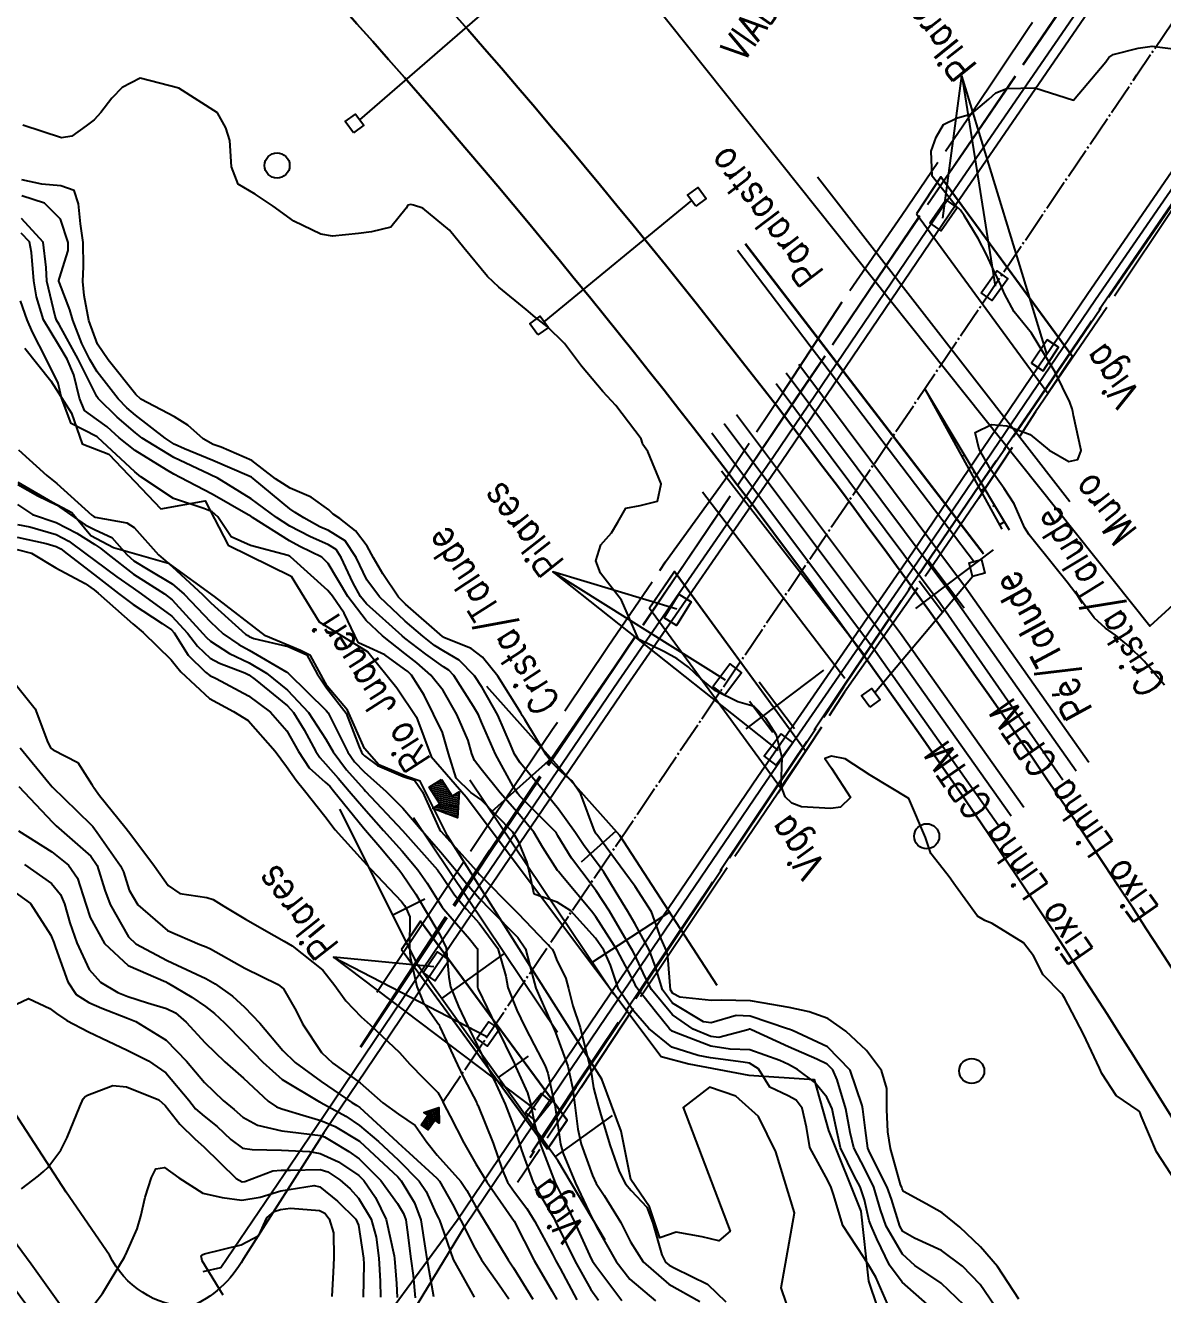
# Model space of a CAD drawing. Header units: metres. Extents: x 318500 to 325275, y 7408834 to 7428799.
# Drawn here: x 323773.1 to 323831.6, y 7420532.5 to 7420597.8 of the extents above; entities that cross this region are included whole.
import ezdxf

# ---------------------------------------------------------------- set-up
doc = ezdxf.new("R2010")
doc.units = ezdxf.units.M
doc.header["$MEASUREMENT"] = 0
for name, pattern in [('CONTINUO', [0]), ('TRACEJADO', [8.7, 8, -0.7]), ('TRACO-PONTO', [1.88, 1.6, -0.14, 0, -0.14])]:
    doc.linetypes.add(name, pattern=pattern)
doc.layers.get('0').update_dxf_attribs({"color": 45})
for name, color, linetype in [('_POSTE', 45, 'Continuous'), ('Curvas de Nivel 1m', 11, 'Continuous'), ('Curvas de Nivel 5m', 15, 'Continuous'), ('Divisas', 45, 'Continuous'), ('EIXO', 45, 'Continuous'), ('H_TALUDE', 45, 'Continuous'), ('Hidrografia', 140, 'Continuous'), ('LASTRO', 45, 'Continuous'), ('Linha Férrea', 20, 'Continuous'), ('MURO', 30, 'Continuous'), ('PARALASTRO', 45, 'Continuous'), ('PILAR', 45, 'Continuous'), ('Pontes_Viadutos_Tubos', 190, 'Continuous'), ('Postes', 20, 'Continuous'), ('Pórticos', 45, 'Continuous'), ('TALUDE', 45, 'Continuous'), ('TEXTO', 45, 'Continuous'), ('TRILHO', 45, 'Continuous'), ('VIADUTO', 190, 'Continuous'), ('Vias Primárias', 230, 'Continuous'), ('VIGA', 190, 'Continuous')]:
    doc.layers.add(name, color=color, linetype=linetype)
doc.styles.add('ROMANS', font='romans', dxfattribs={"height": 0.2})
doc.styles.get("Standard").update_dxf_attribs({"font": 'txt.shx'})

# ---------------------------------------------------------------- blocks, each defined once
blk = doc.blocks.new('SIMB_POSTE')
at = {"color": 0, "linetype": 'Continuous', "flags": 128}
for points in [[(0, 0), (0, 5)], [(-1, 4), (1, 4)], [(-1.5, 3), (1.5, 3)]]:
    blk.add_lwpolyline(points, dxfattribs=at)
for tag in ['desc:', 'cota:', 'pto:']:
    blk.add_attdef(tag, (0, 0), '', height=1)
blk = doc.blocks.new('5F1768873F274EC112D0B4')
at = {"layer": 'H_TALUDE', "color": 32, "linetype": 'CONTINUO', "flags": 128}
for points in [[(0, 0), (0, 0)], [(0.513, -0.858), (0.497, -0.868)], [(1.026, -1.717), (0.963, -1.754)], [(1.54, -2.575), (1.492, -2.603)], [(2.053, -3.433), (1.926, -3.509)], [(2.566, -4.291), (2.487, -4.339)], [(3.079, -5.15), (2.89, -5.263)], [(3.592, -6.008), (3.482, -6.074)], [(4.106, -6.866), (3.853, -7.017)]]:
    blk.add_lwpolyline(points, dxfattribs=at)
blk = doc.blocks.new('2C79A9374E4848A112D0B4')
at = {"layer": 'H_TALUDE', "color": 32, "linetype": 'CONTINUO', "flags": 128}
for points in [[(0, 0), (-3.069, -2.742)], [(3.331, -3.729), (1.537, -5.331)], [(6.086, -7.898), (2.118, -10.473)]]:
    blk.add_lwpolyline(points, dxfattribs=at)
blk = doc.blocks.new('B2ECCC5C114747CC12D0B4')
at = {"layer": 'H_TALUDE', "color": 32, "linetype": 'CONTINUO', "flags": 128}
for points in [[(-8.35, 12.426), (-6.7, 13.255)], [(-5.83, 8.125), (-2.604, 10.44)], [(-2.915, 4.062), (-1.366, 5.174)], [(0, 0), (2.941, 2.11)]]:
    blk.add_lwpolyline(points, dxfattribs=at)
blk = doc.blocks.new('2ADA5A4E1506433712CE18')
at = {"color": 1, "linetype": 'CONTINUO', "flags": 128}
for points in [[(-0.725, 1.387), (0.144, 1.197)], [(0.068, 1.316), (-0.606, 1.464)], [(-0.008, 1.435), (-0.487, 1.54)], [(-0.085, 1.554), (-0.368, 1.616)], [(-0.161, 1.673), (-0.249, 1.692)], [(-0.8, 1.301), (0.221, 1.078)], [(-0.724, 1.182), (0.297, 0.959)], [(-0.648, 1.063), (0.692, 0.77)], [(-0.572, 0.944), (0.685, 0.669)], [(-0.495, 0.825), (0.679, 0.568)], [(-0.419, 0.706), (0.672, 0.467)], [(0.699, 0.871), (0.439, 0.928)], [(0.705, 0.972), (0.558, 1.004)], [(0.712, 1.073), (0.677, 1.08)], [(-0.626, 0.239), (0.639, -0.038)], [(-0.514, 0.317), (0.645, 0.063)], [(-0.395, 0.394), (0.652, 0.164)], [(-0.343, 0.587), (0.665, 0.366)], [(-0.276, 0.47), (0.659, 0.265)], [(0, 0), (0.632, -0.138)]]:
    blk.add_lwpolyline(points, dxfattribs=at)
blk = doc.blocks.new('98002855421C43FD12D094')
at = {"layer": 'TEXTO'}
blk.add_hatch(color=1, dxfattribs=at).paths.add_polyline_path([(0.622, 0.399), (1.17, -0.456), (1.532, -0.224), (1.443, -1.567), (0.186, -1.086), (0.547, -0.854), (0, 0)])
at = {"layer": 'TEXTO', "color": 2, "linetype": 'CONTINUO'}
blk.add_polyline3d([(0.622, 0.399, 0), (1.17, -0.456, 0), (1.532, -0.224, 0), (1.443, -1.567, 0), (0.186, -1.086, 0), (0.547, -0.854, 0), (0, 0, 0)], close=True, dxfattribs=at)
blk = doc.blocks.new('CFEAF6C85F324EF312CE18')
at = {"color": 1, "linetype": 'CONTINUO', "flags": 128}
for points in [[(-0.72, 0.051), (-0.634, -0.435)], [(-0.688, 0.444), (-0.668, 0.332)], [(-0.53, -0.45), (-0.639, 0.167)], [(-0.449, -0.334), (-0.592, 0.476)], [(-0.368, -0.219), (-0.496, 0.508)], [(-0.287, -0.103), (-0.4, 0.541)], [(-0.204, 0.007), (-0.304, 0.573)], [(-0.089, -0.074), (-0.208, 0.605)], [(0, 0), (-0.113, 0.637)], [(-0.882, -0.18), (-0.866, -0.273)], [(-0.801, -0.064), (-0.75, -0.354)]]:
    blk.add_lwpolyline(points, dxfattribs=at)
blk = doc.blocks.new('3ED2BCF5C8D0489B12D094')
at = {"layer": 'TEXTO'}
blk.add_hatch(color=1, dxfattribs=at).paths.add_polyline_path([(-0.363, 0.254), (-0.014, 0.753), (-0.226, 0.901), (0.54, 1.159), (0.56, 0.351), (0.349, 0.499), (0, 0)])
at = {"layer": 'TEXTO', "color": 2, "linetype": 'CONTINUO'}
blk.add_polyline3d([(-0.363, 0.254, 0), (-0.014, 0.753, 0), (-0.226, 0.901, 0), (0.54, 1.159, 0), (0.56, 0.351, 0), (0.349, 0.499, 0), (0, 0, 0)], close=True, dxfattribs=at)

msp = doc.modelspace()

# ---------------------------------------------------------------- linework, layer by layer
at = {"layer": 'Curvas de Nivel 1m', "flags": 128}
for points, elevation in [([(323831.646, 7420563.869), (323830.598, 7420565.094), (323829.791, 7420565.892), (323829.138, 7420566.425), (323828.619, 7420566.785), (323828.037, 7420567.331), (323827.595, 7420567.926), (323826.648, 7420569.154), (323826.009, 7420569.947), (323824.684, 7420571.592), (323824.46, 7420571.963), (323823.919, 7420573.189), (323823.409, 7420573.98), (323822.724, 7420574.938), (323822.118, 7420575.999), (323821.908, 7420576.847), (323822.759, 7420577.264), (323823.539, 7420577.198), (323824.752, 7420576.747), (323825.724, 7420575.95), (323826.731, 7420575.363), (323827.198, 7420575.469), (323827.37, 7420575.931), (323826.971, 7420577.733), (323826.931, 7420577.938), (323826.91, 7420578.076), (323826.775, 7420578.42), (323826.032, 7420579.948), (323824.82, 7420581.96), (323823.923, 7420583.06), (323823.43, 7420583.981), (323823.246, 7420584.384), (323822.858, 7420585.213), (323822.506, 7420585.995), (323822.063, 7420586.822), (323821.358, 7420588.013), (323821.163, 7420588.277), (323820.905, 7420588.515), (323819.709, 7420590.032), (323819.656, 7420591.316), (323819.907, 7420592.03), (323820.294, 7420592.693), (323820.965, 7420593.013), (323821.735, 7420593.242), (323822.621, 7420593.995), (323822.983, 7420594.308), (323823.537, 7420594.533), (323824.986, 7420594.573), (323826.98, 7420593.94), (323828.64, 7420595.915), (323828.79, 7420596.126), (323829.006, 7420596.287), (323830.293, 7420596.608), (323831.013, 7420596.715), (323832.349, 7420596.534)], 733), ([(323832.237, 7420538.342), (323831.231, 7420539.865), (323830.45, 7420541.716), (323830.397, 7420541.878), (323830.36, 7420541.949), (323830.291, 7420542.001), (323829.166, 7420542.765), (323828.427, 7420543.908), (323828.314, 7420544.17), (323827.48, 7420545.919), (323826.513, 7420547.784), (323826.427, 7420547.929), (323826.371, 7420547.995), (323825.416, 7420548.98), (323824.916, 7420549.952), (323824.4, 7420550.611), (323822.794, 7420551.604), (323822.417, 7420551.77), (323822.031, 7420551.994), (323820.901, 7420553.548), (323820.58, 7420554.009), (323820.452, 7420554.167), (323819.644, 7420555.204), (323819.359, 7420556.027), (323818.5, 7420558.04), (323816.517, 7420559.235), (323815.229, 7420560.083), (323814.531, 7420560.216), (323814.195, 7420560.095), (323814.523, 7420559.595), (323815.509, 7420558.08), (323814.989, 7420557.589), (323814.491, 7420557.519), (323812.988, 7420557.617), (323812.495, 7420557.801), (323812.142, 7420558.125), (323811.948, 7420558.689), (323811.995, 7420560.128), (323811.708, 7420561.299), (323811.152, 7420562.141), (323810.559, 7420562.761), (323809.714, 7420563.008), (323808.571, 7420563.565), (323807.816, 7420564.181), (323807.185, 7420564.79), (323806.59, 7420565.22), (323805.953, 7420565.569), (323804.6, 7420566.23), (323803.739, 7420568.239), (323802.651, 7420569.619), (323802.421, 7420570.254), (323802.668, 7420571.07), (323803.219, 7420571.7), (323803.551, 7420572.241), (323803.964, 7420572.964), (323804.693, 7420573.108), (323805.584, 7420573.329), (323805.768, 7420574.214), (323805.087, 7420575.873), (323804.838, 7420576.229), (323804.812, 7420576.3), (323804.743, 7420576.531), (323803.438, 7420578.243), (323802.771, 7420578.956), (323801.679, 7420580.267), (323800.807, 7420581.423), (323799.905, 7420582.294), (323799.301, 7420582.779), (323798.829, 7420583.177), (323797.431, 7420584.324), (323796.848, 7420584.864), (323795.634, 7420586.349), (323794.884, 7420587.262), (323793.525, 7420588.381), (323793.047, 7420588.533), (323792.902, 7420588.574), (323792.756, 7420588.537), (323792.661, 7420588.392), (323791.872, 7420587.413), (323790.881, 7420587.172), (323790.215, 7420587.085), (323788.878, 7420586.942), (323788.274, 7420587.054), (323786.889, 7420587.717), (323785.82, 7420588.481), (323784.906, 7420589.103), (323784.033, 7420589.625), (323783.683, 7420590.509), (323783.591, 7420591.86), (323783.387, 7420592.513), (323782.961, 7420593.278), (323780.98, 7420594.55), (323778.985, 7420595.071), (323778.063, 7420594.584), (323777.526, 7420594.038), (323776.961, 7420593.309), (323776.63, 7420592.93), (323776.204, 7420592.611), (323775.478, 7420592.086), (323774.941, 7420592.006), (323772.95, 7420592.65)], 732), ([(323824.155, 7420532.295), (323823.058, 7420533.977), (323822.195, 7420534.995), (323821.135, 7420536.001), (323820.217, 7420536.731), (323819.396, 7420537.197), (323818.228, 7420537.841), (323818.165, 7420537.976), (323818.139, 7420538.041), (323818.075, 7420538.2), (323817.565, 7420540.05), (323817.425, 7420540.9), (323817.382, 7420542.054), (323817.368, 7420543.121), (323817.102, 7420544.058), (323816.325, 7420545.078), (323815.274, 7420546.081), (323814.349, 7420546.723), (323813.383, 7420547.076), (323812.358, 7420547.291), (323810.962, 7420547.54), (323810.362, 7420547.627), (323808.852, 7420547.676), (323808.362, 7420547.653), (323806.741, 7420547.818), (323806.367, 7420548.008), (323806.254, 7420548.202), (323806.121, 7420549.938), (323806.05, 7420550.205), (323805.779, 7420550.829), (323805.273, 7420552.217), (323804.439, 7420553.506), (323803.906, 7420554.235), (323802.469, 7420556.181), (323802.439, 7420556.22), (323802.419, 7420556.251), (323802.341, 7420556.383), (323801.645, 7420558.263), (323801.187, 7420558.95), (323800.512, 7420559.526), (323800.139, 7420559.909), (323799.86, 7420560.29), (323798.759, 7420562.095), (323798.633, 7420562.309), (323798.552, 7420562.449), (323797.373, 7420564.322), (323796.59, 7420565.308), (323796.01, 7420565.755), (323794.6, 7420566.317), (323794.573, 7420566.333), (323794.536, 7420566.361), (323792.625, 7420568.029), (323792.273, 7420568.394), (323791.464, 7420569.585), (323790.991, 7420570.407), (323790.666, 7420571.014), (323790.057, 7420571.802), (323789.245, 7420572.432), (323788.903, 7420572.657), (323788.687, 7420572.877), (323787.773, 7420573.531), (323786.703, 7420573.992), (323785.949, 7420574.478), (323784.724, 7420575.42), (323783.155, 7420576.093), (323782.736, 7420576.242), (323782.231, 7420576.528), (323781.443, 7420577.235), (323780.751, 7420577.653), (323779.028, 7420578.567), (323778.764, 7420578.806), (323777.336, 7420580.592), (323776.802, 7420581.395), (323776.35, 7420582.607), (323776.11, 7420583.889), (323776.039, 7420584.612), (323776.08, 7420585.383), (323776.062, 7420586.612), (323775.916, 7420587.583), (323775.819, 7420588.616), (323775.588, 7420589.301), (323774.909, 7420589.526), (323773.925, 7420589.625), (323772.912, 7420589.84)], 731), ([(323821.355, 7420531.998), (323820.167, 7420533.127), (323818.809, 7420534.031), (323818.189, 7420534.619), (323817.34, 7420536.053), (323817.052, 7420536.891), (323816.7, 7420538.063), (323816.244, 7420539.003), (323815.68, 7420540.076), (323815.487, 7420540.863), (323815.271, 7420542.08), (323814.816, 7420543.573), (323814.597, 7420544.087), (323814.314, 7420544.374), (323813.775, 7420544.641), (323812.327, 7420545.271), (323810.414, 7420546.149), (323810.34, 7420546.176), (323810.313, 7420546.177), (323810.231, 7420546.151), (323808.746, 7420545.754), (323808.334, 7420545.796), (323807.422, 7420546.184), (323806.351, 7420546.912), (323805.271, 7420548.216), (323804.972, 7420548.817), (323804.388, 7420550.067), (323804.294, 7420550.231), (323804.147, 7420550.479), (323803.114, 7420552.243), (323802.436, 7420553.286), (323801.69, 7420554.261), (323801.163, 7420554.976), (323800.468, 7420556.126), (323800.413, 7420556.225), (323800.369, 7420556.282), (323798.498, 7420558.181), (323798.388, 7420558.311), (323798.158, 7420558.659), (323797.249, 7420560.323), (323796.544, 7420561.953), (323796.377, 7420562.333), (323796.122, 7420562.771), (323795.114, 7420564.352), (323794.854, 7420564.627), (323794.585, 7420564.812), (323793.668, 7420565.451), (323792.599, 7420566.28), (323792.463, 7420566.391), (323790.625, 7420568.044), (323790.321, 7420568.415), (323789.928, 7420569.134), (323789.325, 7420570.43), (323789.06, 7420570.83), (323788.666, 7420571.085), (323787.719, 7420571.503), (323786.676, 7420572.031), (323785.997, 7420572.477), (323784.694, 7420573.444), (323782.946, 7420574.516), (323782.712, 7420574.63), (323782.532, 7420574.703), (323780.725, 7420575.566), (323779.088, 7420576.567), (323778.743, 7420576.832), (323777.81, 7420577.644), (323776.835, 7420578.599), (323776.762, 7420578.709), (323775.796, 7420580.615), (323774.817, 7420582.399), (323774.694, 7420582.631), (323774.623, 7420582.831), (323774.186, 7420584.637), (323774.149, 7420585.339), (323774, 7420586.639), (323772.888, 7420587.86)], 729), ([(323819.473, 7420532.02), (323818.167, 7420533.172), (323817.504, 7420534.05), (323816.865, 7420535.395), (323816.562, 7420536.065), (323816.475, 7420536.328), (323816.223, 7420537.399), (323816.008, 7420538.072), (323815.714, 7420538.599), (323814.993, 7420540.083), (323814.625, 7420541.746), (323814.56, 7420542.087), (323814.296, 7420542.68), (323813.65, 7420543.446), (323812.78, 7420544.113), (323812.314, 7420544.367), (323811.868, 7420544.576), (323810.325, 7420545.117), (323809.328, 7420545.157), (323808.327, 7420545.298), (323806.548, 7420545.985), (323806.338, 7420546.084), (323806.199, 7420546.202), (323805.486, 7420547.08), (323804.568, 7420548.227), (323804.493, 7420548.35), (323804.374, 7420548.625), (323803.51, 7420550.239), (323802.416, 7420551.954), (323802.191, 7420552.253), (323800.7, 7420554.023), (323800.487, 7420554.279), (323800.471, 7420554.301), (323800.451, 7420554.331), (323799.693, 7420555.526), (323799.222, 7420556.299), (323798.483, 7420557.198), (323797.496, 7420558.32), (323796.512, 7420559.553), (323796.172, 7420559.991), (323796.04, 7420560.337), (323795.848, 7420561.022), (323795.272, 7420562.349), (323794.568, 7420563.581), (323793.934, 7420564.37), (323793.213, 7420565.007), (323792.591, 7420565.485), (323791.451, 7420566.401), (323790.612, 7420567.194), (323789.672, 7420568.424), (323788.655, 7420570.12), (323788.326, 7420570.445), (323787.201, 7420570.998), (323786.668, 7420571.281), (323784.762, 7420572.489), (323784.681, 7420572.543), (323784.548, 7420572.627), (323782.697, 7420573.681), (323781.048, 7420574.545), (323780.713, 7420574.717), (323780.341, 7420574.928), (323778.73, 7420575.928), (323777.911, 7420576.582), (323777.296, 7420577.142), (323776.749, 7420577.536), (323776.127, 7420577.983), (323775.871, 7420578.613), (323775.582, 7420579.814), (323775.229, 7420580.623), (323774.801, 7420581.339), (323774.027, 7420582.638), (323773.653, 7420583.821), (323773.516, 7420584.643), (323773.394, 7420586.112), (323773.299, 7420586.646), (323772.877, 7420587.108)], 728), ([(323817.415, 7420532.051), (323816.805, 7420533.426), (323816.436, 7420534.066), (323816.186, 7420534.443), (323815.111, 7420536.081), (323814.63, 7420537.682), (323814.504, 7420538.087), (323814.238, 7420538.595), (323813.417, 7420540.103), (323813.243, 7420541.138), (323813.023, 7420542.109), (323812.713, 7420542.532), (323812.296, 7420542.758), (323811.358, 7420543.191), (323810.777, 7420544.143), (323810.314, 7420544.437), (323809.984, 7420544.484), (323808.318, 7420544.702), (323807.673, 7420544.827), (323806.326, 7420545.251), (323805.145, 7420546.218), (323804.353, 7420547.128), (323803.581, 7420548.238), (323803.163, 7420549.461), (323802.829, 7420550.246), (323802.399, 7420550.861), (323801.123, 7420552.269), (323800.426, 7420552.702), (323799.249, 7420553.114), (323798.981, 7420554.302), (323798.892, 7420554.749), (323798.462, 7420555.786), (323798.141, 7420556.313), (323796.495, 7420557.992), (323795.985, 7420558.338), (323795.234, 7420559.076), (323794.848, 7420560.355), (323794.536, 7420561.43), (323794.065, 7420562.367), (323793.589, 7420563.351), (323792.933, 7420564.385), (323792.753, 7420564.559), (323792.583, 7420564.691), (323791.567, 7420565.423), (323790.595, 7420565.868), (323790.218, 7420566.038), (323790.031, 7420566.419), (323789.476, 7420567.568), (323788.872, 7420568.436), (323788.634, 7420568.725), (323786.716, 7420570.469), (323786.681, 7420570.49), (323786.66, 7420570.501), (323786.598, 7420570.533), (323784.666, 7420571.042), (323783.66, 7420571.495), (323782.974, 7420572.516), (323782.684, 7420572.779), (323782.263, 7420572.949), (323780.694, 7420573.454), (323779.022, 7420574.567), (323778.714, 7420574.837), (323776.815, 7420576.599), (323776.777, 7420576.636), (323776.741, 7420576.654), (323775.449, 7420577.321), (323774.936, 7420578.627), (323774.771, 7420579.38), (323774.164, 7420580.636), (323773.451, 7420582.003), (323773.18, 7420582.646), (323772.83, 7420583.624)], 727), ([(323772.73, 7420575.957), (323774.184, 7420574.635), (323774.704, 7420574.231), (323776.51, 7420572.603), (323776.604, 7420572.526), (323776.679, 7420572.499), (323778.304, 7420572.203), (323778.674, 7420571.975), (323779.925, 7420570.557), (323780.651, 7420569.949), (323782.187, 7420568.527), (323782.624, 7420568.099), (323784.398, 7420566.493), (323784.516, 7420566.408), (323784.599, 7420566.363), (323784.831, 7420566.255), (323786.594, 7420565.857), (323787.549, 7420565.415), (323788.081, 7420564.447), (323788.569, 7420563.733), (323789.584, 7420562.424), (323790.252, 7420560.687), (323790.367, 7420560.412), (323790.429, 7420560.322), (323790.518, 7420560.233), (323791.183, 7420559.733), (323792.508, 7420559.169), (323793.097, 7420558.972), (323793.5, 7420558.375), (323794.384, 7420556.449), (323794.451, 7420556.36), (323794.47, 7420556.338), (323796.26, 7420554.333), (323796.341, 7420554.233), (323796.438, 7420554.125), (323798.231, 7420552.312), (323798.417, 7420552.122), (323800.163, 7420550.283), (323800.25, 7420550.144), (323800.385, 7420549.762), (323800.879, 7420548.776), (323801.005, 7420548.27), (323801.24, 7420547.383), (323801.609, 7420546.261), (323802.04, 7420544.528), (323802.114, 7420544.253), (323802.151, 7420544.095), (323802.299, 7420543.171), (323802.535, 7420542.248), (323802.64, 7420541.891), (323803.129, 7420540.241), (323803.621, 7420538.855), (323803.943, 7420538.233), (323804.227, 7420537.891), (323805.032, 7420537.032), (323805.353, 7420536.213), (323805.81, 7420534.582), (323806.004, 7420534.203), (323806.178, 7420534.038), (323806.484, 7420533.887), (323808.163, 7420533.07), (323809.103, 7420532.16)], 727), ([(323772.703, 7420574.173), (323773.731, 7420573.603), (323774.688, 7420573.14), (323775.429, 7420572.619), (323776.165, 7420572.098), (323776.673, 7420571.856), (323777.537, 7420571.456), (323778.31, 7420570.575), (323778.655, 7420570.251), (323779.407, 7420569.804), (323780.638, 7420569.074), (323781.258, 7420568.541), (323782.609, 7420567.113), (323783.261, 7420566.51), (323784.058, 7420565.962), (323784.592, 7420565.658), (323786.526, 7420564.525), (323786.58, 7420564.495), (323786.599, 7420564.488), (323786.618, 7420564.469), (323788.552, 7420562.567), (323788.651, 7420562.438), (323788.755, 7420562.229), (323789.661, 7420560.423), (323790.013, 7420559.915), (323790.51, 7420559.401), (323791.634, 7420558.399), (323792.487, 7420557.532), (323793.482, 7420556.375), (323794.454, 7420555.27), (323795.225, 7420554.348), (323795.759, 7420553.666), (323796.426, 7420552.893), (323796.985, 7420552.324), (323798.399, 7420550.889), (323798.796, 7420550.304), (323799.129, 7420549.051), (323799.337, 7420548.295), (323800.094, 7420546.534), (323800.215, 7420546.282), (323800.336, 7420546.013), (323800.969, 7420544.27), (323801.217, 7420543.184), (323801.342, 7420542.264), (323801.49, 7420541.043), (323801.657, 7420540.259), (323802.236, 7420538.648), (323802.437, 7420538.248), (323802.844, 7420537.624), (323803.708, 7420536.235), (323804.195, 7420535.244), (323804.842, 7420534.22), (323806.163, 7420533.07), (323807.756, 7420532.176)], 728), ([(323772.687, 7420573.144), (323773.445, 7420572.642), (323774.676, 7420572.23), (323775.731, 7420571.674), (323776.665, 7420571.088), (323776.963, 7420570.896), (323777.326, 7420570.59), (323778.645, 7420569.575), (323780.245, 7420568.554), (323780.625, 7420568.244), (323782.215, 7420566.526), (323782.393, 7420566.318), (323782.596, 7420566.125), (323783.584, 7420565.499), (323784.585, 7420565.007), (323785.486, 7420564.481), (323786.567, 7420563.61), (323787.641, 7420562.454), (323788.53, 7420561.083), (323788.913, 7420560.434), (323789.597, 7420559.509), (323790.501, 7420558.492), (323790.578, 7420558.409), (323792.47, 7420556.39), (323794.28, 7420554.362), (323794.35, 7420554.272), (323794.438, 7420554.129), (323795.155, 7420553.077), (323795.758, 7420552.34), (323796.41, 7420551.632), (323797.373, 7420550.32), (323797.79, 7420548.902), (323797.897, 7420548.315), (323798.353, 7420547.156), (323798.766, 7420546.304), (323799.243, 7420545.38), (323799.813, 7420544.287), (323799.945, 7420543.924), (323800.291, 7420542.34), (323800.299, 7420542.289), (323800.602, 7420540.275), (323800.743, 7420539.783), (323801.371, 7420538.263), (323801.636, 7420537.671), (323802.212, 7420536.476), (323802.326, 7420536.249), (323802.465, 7420535.988), (323803.458, 7420534.237), (323804.167, 7420533.332), (323805.474, 7420532.21)], 729), ([(323772.668, 7420571.471), (323774.156, 7420571.144), (323774.664, 7420570.995), (323774.904, 7420570.868), (323775.237, 7420570.621), (323776.644, 7420569.527), (323777.866, 7420568.581), (323778.622, 7420568.013), (323780.125, 7420567.037), (323780.602, 7420566.705), (323780.731, 7420566.548), (323781.459, 7420565.407), (323782.354, 7420564.523), (323782.578, 7420564.362), (323782.892, 7420564.198), (323784.562, 7420563.314), (323785.694, 7420562.479), (323786.536, 7420561.513), (323787.13, 7420560.461), (323787.669, 7420559.61), (323788.504, 7420558.881), (323788.731, 7420558.665), (323788.923, 7420558.434), (323790.472, 7420556.525), (323790.57, 7420556.409), (323791.306, 7420555.553), (323792.281, 7420554.392), (323792.438, 7420554.185), (323793.159, 7420553.111), (323793.603, 7420552.372), (323794.4, 7420551.04), (323794.717, 7420550.355), (323794.865, 7420548.85), (323794.941, 7420548.351), (323795.349, 7420547.339), (323795.83, 7420546.338), (323796.325, 7420545.32), (323796.806, 7420544.325), (323797.29, 7420543.33), (323797.753, 7420542.315), (323798.27, 7420540.988), (323798.494, 7420540.306), (323798.601, 7420539.958), (323799.193, 7420538.296), (323799.562, 7420537.628), (323800.213, 7420536.539), (323800.303, 7420536.371), (323800.344, 7420536.278), (323800.471, 7420536.011), (323801.33, 7420534.263), (323802.158, 7420532.791), (323802.552, 7420532.246)], 731), ([(323772.662, 7420570.846), (323773.397, 7420570.643), (323774.649, 7420569.902), (323776.16, 7420569.084), (323776.632, 7420568.759), (323776.822, 7420568.597), (323778.607, 7420567.015), (323779.144, 7420566.565), (323780.586, 7420565.161), (323780.859, 7420564.822), (323781.084, 7420564.542), (323782.56, 7420563.179), (323783.782, 7420562.502), (323784.543, 7420562.047), (323785.937, 7420560.476), (323786.512, 7420559.681), (323787.015, 7420558.972), (323787.443, 7420558.456), (323788.48, 7420557.136), (323789.011, 7420556.432), (323790.446, 7420554.835), (323790.849, 7420554.406), (323792.424, 7420552.747), (323792.577, 7420552.543), (323792.672, 7420552.386), (323792.848, 7420551.949), (323792.841, 7420550.383), (323792.875, 7420549.89), (323793.219, 7420548.377), (323793.541, 7420547.561), (323794.341, 7420546.411), (323794.36, 7420546.379), (323794.37, 7420546.36), (323794.399, 7420546.299), (323795.303, 7420544.345), (323795.621, 7420543.658), (323796.291, 7420542.385), (323796.318, 7420542.33), (323796.342, 7420542.277), (323797.134, 7420540.321), (323797.596, 7420538.96), (323797.874, 7420538.314), (323798.225, 7420537.798), (323798.87, 7420536.954), (323799.283, 7420536.294), (323800.185, 7420534.61), (323800.361, 7420534.277), (323800.575, 7420533.873), (323801.443, 7420532.261)], 732), ([(323772.569, 7420563.929), (323773.582, 7420562.64), (323774.248, 7420560.909), (323774.403, 7420560.631), (323774.519, 7420560.537), (323775.786, 7420559.884), (323776.502, 7420558.756), (323776.553, 7420558.652), (323776.6, 7420558.599), (323776.894, 7420558.194), (323778.203, 7420556.574), (323778.465, 7420556.254), (323779.727, 7420554.557), (323780.43, 7420553.571), (323781.034, 7420553.148), (323782.424, 7420552.939), (323782.745, 7420552.837), (323783.285, 7420552.507), (323784.41, 7420551.835), (323785.88, 7420550.993), (323786.394, 7420550.705), (323786.798, 7420550.464), (323788.372, 7420549.217), (323788.999, 7420548.43), (323789.558, 7420547.628), (323790.344, 7420546.806), (323790.81, 7420546.405), (323792.319, 7420544.977), (323792.857, 7420544.382), (323793.577, 7420543.649), (323794.296, 7420542.925), (323794.492, 7420542.557), (323794.586, 7420542.356), (323794.926, 7420541.704), (323795.621, 7420540.34), (323796.244, 7420539.257), (323796.81, 7420538.324), (323798.21, 7420536.31), (323799.24, 7420534.294), (323800.157, 7420532.732), (323800.418, 7420532.276)], 733), ([(323772.814, 7420560.647), (323774.288, 7420558.847), (323774.466, 7420558.63), (323774.5, 7420558.598), (323775.063, 7420558.05), (323776.471, 7420556.686), (323776.548, 7420556.599), (323776.77, 7420556.291), (323777.979, 7420554.577), (323778.128, 7420554.266), (323778.428, 7420553.321), (323778.872, 7420552.565), (323780.401, 7420551.257), (323782.055, 7420550.525), (323782.388, 7420550.409), (323782.599, 7420550.304), (323784.372, 7420549.322), (323786.091, 7420548.473), (323786.358, 7420548.246), (323787.001, 7420547.114), (323787.342, 7420546.455), (323788.318, 7420544.971), (323788.899, 7420544.431), (323790.295, 7420543.414), (323791.466, 7420542.398), (323792.274, 7420541.816), (323793.12, 7420541.224), (323793.732, 7420540.368), (323794.25, 7420539.699), (323795.469, 7420538.341), (323795.776, 7420537.887), (323796.218, 7420537.109), (323796.697, 7420536.325), (323797.455, 7420535.053), (323797.906, 7420534.313), (323798.174, 7420533.905), (323799.183, 7420532.295)], 734), ([(323772.739, 7420556.374), (323774.45, 7420555.292), (323775.296, 7420554.617), (323775.764, 7420553.94), (323776.19, 7420552.603), (323776.41, 7420551.913), (323777.157, 7420550.588), (323778.373, 7420549.454), (323780.307, 7420548.604), (323780.361, 7420548.584), (323780.424, 7420548.549), (323781.647, 7420547.825), (323782.348, 7420547.341), (323782.808, 7420546.976), (323783.324, 7420546.505), (323784.325, 7420545.5), (323785.289, 7420544.48), (323786.297, 7420543.591), (323788.208, 7420542.441), (323788.26, 7420542.42), (323788.28, 7420542.412), (323789.563, 7420541.711), (323790.268, 7420541.233), (323791.237, 7420540.4), (323792.246, 7420539.459), (323793.337, 7420538.373), (323793.698, 7420537.841), (323794.213, 7420536.691), (323794.319, 7420536.467), (323794.375, 7420536.358), (323794.487, 7420536.075), (323795.083, 7420534.346), (323796.151, 7420532.405)], 736), ([(323773.048, 7420554.644), (323774.43, 7420553.66), (323774.899, 7420553.097), (323775.092, 7420552.62), (323775.375, 7420551.646), (323775.731, 7420550.61), (323776.37, 7420549.241), (323776.946, 7420548.591), (323777.84, 7420548.063), (323778.353, 7420547.851), (323779.372, 7420547.538), (323780.347, 7420547.244), (323780.811, 7420547.01), (323781.359, 7420546.535), (323782.324, 7420545.479), (323783.34, 7420544.505), (323784.297, 7420543.652), (323785.561, 7420542.477), (323785.998, 7420542.193), (323786.276, 7420542.082), (323787.52, 7420541.698), (323788.27, 7420541.488), (323789.008, 7420541.169), (323790.26, 7420540.425), (323790.28, 7420540.41), (323792.233, 7420538.591), (323792.411, 7420538.387), (323793.095, 7420537.253), (323793.414, 7420536.372), (323793.641, 7420534.915), (323793.718, 7420534.367), (323794.071, 7420532.442)], 737), ([(323772.427, 7420553.3), (323773.349, 7420552.641), (323774.396, 7420551.004), (323774.544, 7420550.628), (323774.629, 7420550.384), (323775.263, 7420548.616), (323775.698, 7420547.954), (323776.349, 7420547.544), (323777.017, 7420547.261), (323778.342, 7420546.737), (323778.773, 7420546.566), (323780.326, 7420545.614), (323781.372, 7420544.534), (323782.294, 7420543.429), (323783.261, 7420542.505), (323783.82, 7420542.041), (323784.272, 7420541.65), (323785.027, 7420541.241), (323786.265, 7420540.959), (323786.698, 7420540.897), (323788.263, 7420540.706), (323788.462, 7420540.637), (323788.813, 7420540.432), (323789.723, 7420539.889), (323790.246, 7420539.509), (323791.36, 7420538.399), (323792.218, 7420537.225), (323792.523, 7420536.695), (323792.639, 7420536.384), (323792.72, 7420535.864), (323792.908, 7420534.379), (323793.025, 7420533.52), (323793.126, 7420532.375)], 738), ([(323772.347, 7420547.32), (323773.245, 7420547.747), (323774.346, 7420547.241), (323774.695, 7420546.976), (323775.226, 7420546.617), (323776.332, 7420546.035), (323777.345, 7420545.564), (323778.318, 7420545.096), (323779.409, 7420544.559), (323780.301, 7420543.932), (323781.485, 7420542.532), (323781.838, 7420542.089), (323782.272, 7420541.707), (323782.94, 7420541.183), (323783.646, 7420540.499), (323784.254, 7420540.057), (323784.751, 7420539.986), (323786.252, 7420539.951), (323787.689, 7420539.886), (323788.25, 7420539.789), (323789.178, 7420539.36), (323790.234, 7420538.658), (323790.486, 7420538.407), (323791.093, 7420537.53), (323791.635, 7420536.396), (323792.052, 7420534.522), (323792.065, 7420534.391), (323792.161, 7420533.112), (323792.193, 7420532.389)], 739), ([(323776.657, 7420532.077), (323777.057, 7420532.586), (323777.47, 7420533.27), (323778.178, 7420534.452), (323778.214, 7420534.535), (323778.232, 7420534.569), (323778.839, 7420535.918), (323779.016, 7420536.562), (323779.24, 7420537.534), (323779.572, 7420538.557), (323779.798, 7420538.993), (323780.238, 7420539.061), (323780.973, 7420538.539), (323782.218, 7420537.744), (323783.202, 7420537.518), (323784.214, 7420537.39), (323785.152, 7420537.544), (323786.221, 7420537.873), (323787.928, 7420538.147), (323788.226, 7420538.072), (323789.134, 7420537.341), (323790.07, 7420536.412), (323790.205, 7420536.105), (323790.468, 7420534.407), (323790.491, 7420534.092), (323790.457, 7420532.407)], 741), ([(323783.262, 7420532.503), (323782.176, 7420534.27), (323782.128, 7420534.521), (323782.181, 7420534.582), (323782.29, 7420534.627), (323784.186, 7420535.095), (323785.092, 7420535.58), (323785.496, 7420536.477), (323785.875, 7420536.803), (323786.207, 7420536.912), (323786.717, 7420536.972), (323788.214, 7420536.858), (323788.489, 7420536.712), (323788.707, 7420536.433), (323788.927, 7420535.701), (323788.946, 7420534.429), (323788.916, 7420533.682), (323788.839, 7420532.43)], 742)]:
    msp.add_lwpolyline(points, dxfattribs=dict(at, elevation=elevation))
at = {"layer": 'Curvas de Nivel 5m', "flags": 128}
for points, elevation in [([(323822.911, 7420531.979), (323822.166, 7420533.05), (323821.273, 7420533.999), (323820.192, 7420534.799), (323818.798, 7420535.434), (323818.206, 7420535.782), (323818.043, 7420536.043), (323817.616, 7420537.441), (323817.389, 7420538.053), (323816.494, 7420539.828), (323816.397, 7420540.068), (323816.274, 7420540.977), (323816.137, 7420542.072), (323816.106, 7420542.257), (323815.488, 7420544.078), (323814.328, 7420545.273), (323812.526, 7420546.117), (323812.341, 7420546.173), (323812.263, 7420546.2), (323810.35, 7420546.841), (323809.631, 7420546.877), (323808.345, 7420546.503), (323807.958, 7420546.564), (323806.36, 7420547.511), (323805.835, 7420548.208), (323805.504, 7420549.336), (323805.18, 7420550.218), (323804.411, 7420551.617), (323804.054, 7420552.234), (323803.467, 7420553.207), (323802.825, 7420554.246), (323802.455, 7420554.76), (323801.813, 7420555.609), (323801.37, 7420556.266), (323800.488, 7420557.489), (323799.84, 7420558.29), (323799.233, 7420559.024), (323798.516, 7420559.874), (323798.234, 7420560.313), (323798.022, 7420560.82), (323797.382, 7420562.322), (323796.571, 7420563.74), (323796.173, 7420564.336), (323795.393, 7420565.153), (323794.592, 7420565.609), (323794.122, 7420565.894), (323793.517, 7420566.376), (323792.611, 7420567.149), (323791.285, 7420568.403), (323790.643, 7420569.27), (323790.091, 7420570.419), (323789.527, 7420571.286), (323788.674, 7420571.819), (323788.232, 7420572.004), (323787.402, 7420572.459), (323786.964, 7420572.746), (323786.687, 7420572.935), (323784.795, 7420574.489), (323784.711, 7420574.551), (323784.593, 7420574.61), (323782.723, 7420575.413), (323781.269, 7420576.005), (323780.736, 7420576.255), (323780.268, 7420576.555), (323778.752, 7420577.742), (323778.305, 7420578.126), (323777.861, 7420578.583), (323776.781, 7420579.972), (323776.401, 7420580.606), (323775.988, 7420581.426), (323775.524, 7420582.619), (323775.364, 7420583.161), (323774.839, 7420584.539), (323774.808, 7420584.63), (323774.809, 7420584.662), (323774.842, 7420584.789), (323775.287, 7420586.2), (323775.283, 7420586.624), (323774.888, 7420587.821), (323774.074, 7420588.638), (323772.904, 7420589.025)], 730), ([(323772.675, 7420572.13), (323773.322, 7420571.995), (323774.67, 7420571.602), (323775.315, 7420571.269), (323776.203, 7420570.607), (323776.655, 7420570.264), (323777.797, 7420569.428), (323778.634, 7420568.843), (323779.039, 7420568.566), (323780.613, 7420567.404), (323781.415, 7420566.538), (323781.932, 7420565.868), (323782.587, 7420565.257), (323783.061, 7420564.989), (323784.371, 7420564.493), (323784.579, 7420564.394), (323784.907, 7420564.154), (323786.555, 7420562.804), (323786.869, 7420562.465), (323787.427, 7420561.566), (323788.02, 7420560.447), (323788.218, 7420560.146), (323788.514, 7420559.825), (323789.166, 7420559.089), (323789.726, 7420558.422), (323790.487, 7420557.541), (323791.503, 7420556.4), (323792.454, 7420555.336), (323793.261, 7420554.378), (323793.751, 7420553.688), (323794.422, 7420552.582), (323794.511, 7420552.449), (323794.584, 7420552.358), (323795.914, 7420550.82), (323796.308, 7420550.331), (323796.331, 7420550.272), (323796.333, 7420548.331), (323796.341, 7420548.302), (323796.369, 7420548.241), (323797.292, 7420546.32), (323798.227, 7420544.396), (323798.265, 7420544.31), (323798.309, 7420544.228), (323798.906, 7420542.911), (323799.075, 7420542.298), (323799.263, 7420541.308), (323799.555, 7420540.291), (323800.233, 7420538.499), (323800.332, 7420538.278), (323800.963, 7420537.015), (323801.323, 7420536.263), (323802.182, 7420534.366), (323802.243, 7420534.249), (323802.415, 7420534.009), (323803.744, 7420532.234)], 730), ([(323772.756, 7420558.647), (323774.473, 7420556.818), (323774.675, 7420556.627), (323776.447, 7420555.075), (323776.77, 7420554.595), (323777.17, 7420553.331), (323777.444, 7420552.585), (323778.395, 7420550.923), (323778.772, 7420550.566), (323780.377, 7420549.709), (323781.891, 7420549.004), (323782.364, 7420548.79), (323782.852, 7420548.513), (323783.727, 7420547.872), (323784.348, 7420547.318), (323785.146, 7420546.482), (323786.319, 7420545.076), (323786.949, 7420544.46), (323788.296, 7420543.481), (323789.868, 7420542.416), (323790.124, 7420542.258), (323790.277, 7420542.146), (323792.194, 7420540.391), (323792.259, 7420540.328), (323792.82, 7420539.813), (323794.233, 7420538.527), (323794.37, 7420538.358), (323795.045, 7420537.174), (323795.476, 7420536.341), (323796.189, 7420534.915), (323796.538, 7420534.326), (323797.439, 7420533.039), (323797.934, 7420532.312)], 735), ([(323772.894, 7420537.966), (323773.757, 7420538.635), (323774.011, 7420538.855), (323774.237, 7420539.073), (323774.908, 7420539.963), (323775.232, 7420540.615), (323775.881, 7420542.211), (323776.055, 7420542.603), (323776.161, 7420542.723), (323776.283, 7420542.787), (323777.583, 7420543.289), (323778.29, 7420543.222), (323779.951, 7420542.553), (323780.277, 7420542.256), (323781.021, 7420541.292), (323781.812, 7420540.527), (323782.254, 7420540.131), (323783.92, 7420538.495), (323784.228, 7420538.332), (323784.373, 7420538.343), (323784.724, 7420538.485), (323785.811, 7420538.899), (323786.237, 7420538.936), (323786.71, 7420538.936), (323788.238, 7420538.967), (323788.641, 7420538.838), (323789.246, 7420538.425), (323789.786, 7420537.977), (323790.221, 7420537.497), (323790.861, 7420536.403), (323791.118, 7420535.479), (323791.252, 7420534.399), (323791.333, 7420533.228), (323791.339, 7420532.398)], 740)]:
    msp.add_lwpolyline(points, dxfattribs=dict(at, elevation=elevation))
at = {"layer": 'Divisas'}
msp.add_lwpolyline([(323869.336, 7420491.956), (323845.777, 7420563.118), (323839.209, 7420574.486), (323830.888, 7420566.888), (323805.234, 7420599.086), (323790.712, 7420615.037), (323784.959, 7420620.645), (323768.467, 7420636.368)], dxfattribs=at)
at = {"layer": 'EIXO', "linetype": 'CONTINUO'}
for points in [[(323827.101, 7420559.449, 732.45), (323820.715, 7420568.507, 732.487), (323812.208, 7420579.894, 732.54)], [(323823.759, 7420557.129, 732.528), (323817.432, 7420566.071, 732.566), (323809.014, 7420577.301, 732.617)]]:
    msp.add_polyline3d(points, dxfattribs=at)
at = {"layer": 'Hidrografia'}
for points in [[(323773.058, 7420581.192), (323774.401, 7420579.514), (323775.454, 7420577.843), (323776.005, 7420576.273), (323777.38, 7420575.746), (323780.049, 7420572.921), (323782.335, 7420573.346), (323783.505, 7420571.062), (323786.75, 7420569.46), (323788.186, 7420567.123), (323790.689, 7420565.583), (323792.178, 7420563.723), (323793.188, 7420562.219), (323793.944, 7420560.201), (323795.752, 7420558.129), (323805.765, 7420544.765), (323807.201, 7420544.393), (323810.285, 7420543.809), (323813.634, 7420543.597), (323814.383, 7420540.971), (323816.032, 7420536.828), (323816.424, 7420533.218), (323817.303, 7420530.632)], [(323813.375, 7420528.652), (323811.936, 7420532.883), (323812.631, 7420536.73), (323811.676, 7420539.871), (323810.782, 7420541.687), (323809.611, 7420542.734), (323808.254, 7420543.196), (323806.898, 7420542.149), (323809.315, 7420535.794), (323808.739, 7420535.296), (323807.876, 7420535.506), (323806.552, 7420535.736), (323805.708, 7420535.449), (323805.17, 7420537.04), (323804.211, 7420538.458), (323803.725, 7420540.943), (323802.729, 7420543.6), (323794.783, 7420556.112), (323793.382, 7420558.929), (323792.682, 7420559.174), (323791.263, 7420559.76), (323790.525, 7420560.611), (323789.651, 7420562.57), (323788.61, 7420563.818), (323787.74, 7420565.387), (323787.229, 7420565.651), (323785.438, 7420566.407), (323782.802, 7420568.418), (323780.501, 7420570.094), (323777.617, 7420570.927), (323776.455, 7420571.545), (323775.48, 7420572.725), (323774.486, 7420573.249), (323772.724, 7420574.279)]]:
    msp.add_lwpolyline(points, dxfattribs=at)
at = {"layer": 'LASTRO', "linetype": 'CONTINUO'}
for points in [[(323809.693, 7420586.229, 732.669), (323821.881, 7420570.183, 732.574)], [(323808.872, 7420574.884, 732.389), (323816.26, 7420565.37, 732.381)], [(323807.903, 7420573.799, 731.919), (323815.221, 7420564.217, 732.009)]]:
    msp.add_polyline3d(points, dxfattribs=at)
at = {"layer": 'Linha Férrea'}
for points in [[(322143.825, 7422393.254, 0.177055), (322348.62, 7422102.056), (322434.806, 7422041.149, -0.110991), (322629.993, 7421830.678), (322682.61, 7421743.599), (322746.773, 7421641.593), (322762.264, 7421616.034), (322784.09, 7421580.598, 0.089131), (322895.412, 7421449.131), (322994.737, 7421367.338, -0.08158), (323134.171, 7421212.836), (323192.504, 7421114.159, 0.09806), (323348.116, 7420944.919), (323507.932, 7420825.984), (323699.619, 7420681.705), (323733.067, 7420655.668, -0.104587), (323843.705, 7420529.863, -0.339852), (323771.4, 7420065.587)], [(323771.4, 7420065.587, 0.339852), (323843.705, 7420529.863, 0.104587), (323733.067, 7420655.668), (323699.619, 7420681.705), (323507.932, 7420825.984), (323348.116, 7420944.919, -0.09806), (323192.504, 7421114.159), (323134.171, 7421212.836, 0.08158), (322994.737, 7421367.338), (322895.412, 7421449.131, -0.089131), (322784.09, 7421580.598), (322762.264, 7421616.034), (322746.773, 7421641.593), (322682.61, 7421743.599), (322629.993, 7421830.678, 0.110991), (322434.806, 7422041.149), (322348.62, 7422102.056, -0.177055), (322143.825, 7422393.254)], [(322140.246, 7422392.292, 0.177815), (322346.493, 7422099.021), (322440.925, 7422031.999, -0.098061), (322613.888, 7421848.216), (322683.948, 7421733.892), (322746.506, 7421634.335), (322780.475, 7421578.692, 0.094269), (322901.272, 7421438.87), (322999.189, 7421358.366, -0.08072), (323136.386, 7421201.409), (323184.599, 7421119.369, 0.102464), (323355.759, 7420933.913), (323510.091, 7420819.318), (323694.288, 7420680.697, -0.007988), (323738.117, 7420646.682, -0.098634), (323840.146, 7420527.887, -0.339824), (323768.602, 7420068.543)], [(323768.602, 7420068.543, 0.339824), (323840.146, 7420527.887, 0.098634), (323738.117, 7420646.682, 0.007988), (323694.288, 7420680.697), (323510.091, 7420819.318), (323355.759, 7420933.913, -0.102464), (323184.599, 7421119.369), (323136.386, 7421201.409, 0.08072), (322999.189, 7421358.366), (322901.272, 7421438.87, -0.094269), (322780.475, 7421578.692), (322746.506, 7421634.335), (322683.948, 7421733.892), (322613.888, 7421848.216, 0.098061), (322440.925, 7422031.999), (322346.493, 7422099.021, -0.177815), (322140.246, 7422392.292)]]:
    msp.add_lwpolyline(points, format="xyb", dxfattribs=at)
at = {"layer": 'MURO', "linetype": 'CONTINUO'}
msp.add_polyline3d([(323813.812, 7420589.993, 732.565), (323826.781, 7420573.304, 733.224)], dxfattribs=at)
at = {"layer": 'PARALASTRO', "linetype": 'CONTINUO'}
for points in [[(323810.099, 7420586.556, 732.694), (323822.34, 7420570.617, 732.605)], [(323810.115, 7420586.57, 732.455), (323822.336, 7420570.663, 732.406)]]:
    msp.add_polyline3d(points, dxfattribs=at)
at = {"layer": 'PILAR', "linetype": 'CONTINUO'}
for points in [[(323819.58, 7420587.632, 732.643), (323820.404, 7420588.811, 732.641), (323820.995, 7420588.397, 732.641), (323820.171, 7420587.219, 732.641)], [(323822.221, 7420584.039, 732.706), (323823.029, 7420585.161, 732.702), (323823.59, 7420584.757, 732.702), (323822.782, 7420583.635, 732.705)], [(323825.624, 7420581.623, 732.816), (323824.82, 7420580.419, 732.76), (323825.404, 7420580.03, 732.785), (323826.208, 7420581.233, 732.816)], [(323805.92, 7420567.319, 731.883), (323806.685, 7420568.544, 731.916), (323807.321, 7420568.147, 731.906), (323806.556, 7420566.922, 731.906)], [(323808.437, 7420563.796, 731.86), (323809.302, 7420564.953, 731.86), (323809.903, 7420564.504, 731.888), (323809.038, 7420563.347, 731.888)], [(323811.937, 7420561.365, 731.906), (323811.073, 7420560.208, 731.906), (323811.673, 7420559.759, 731.874), (323812.538, 7420560.916, 731.874)], [(323793.541, 7420549.087, 732.533), (323794.252, 7420550.147, 732.499), (323794.875, 7420549.728, 732.523), (323794.163, 7420548.669, 732.533)], [(323796.295, 7420545.693, 732.524), (323796.899, 7420546.56, 732.545), (323797.457, 7420546.171, 732.536), (323796.853, 7420545.304, 732.524)], [(323798.797, 7420541.895, 732.553), (323799.596, 7420542.869, 732.537), (323800.137, 7420542.425, 732.528), (323799.339, 7420541.451, 732.553)]]:
    msp.add_polyline3d(points, close=True, dxfattribs=at)
at = {"layer": 'Pontes_Viadutos_Tubos'}
for points in [[(323782.231, 7420533.728), (323783.14, 7420533.931), (323788.019, 7420541.123), (323794.982, 7420551.432), (323803.583, 7420564.079), (323811.544, 7420575.623), (323820.508, 7420588.839), (323827.501, 7420599.011), (323836.535, 7420612.53), (323844.065, 7420623.374), (323852.197, 7420635.42), (323860.161, 7420647.103), (323868.694, 7420659.585), (323874.912, 7420668.611), (323876.613, 7420671.523), (323876.259, 7420672.172)], [(323788.503, 7420523.439), (323788.496, 7420524.221), (323795.706, 7420536.103), (323802.603, 7420546.312), (323811.179, 7420558.923), (323819.143, 7420570.472), (323828.111, 7420583.694), (323835.121, 7420593.891), (323844.144, 7420607.392), (323851.662, 7420618.219), (323859.816, 7420630.299), (323867.523, 7420641.971), (323876.03, 7420654.807), (323882.287, 7420663.873), (323884.323, 7420666.75), (323885.174, 7420667.055)]]:
    msp.add_lwpolyline(points, dxfattribs=at)
at = {"layer": 'Postes'}
for centre in [(323786.029, 7420590.579), (323819.426, 7420556.095), (323821.739, 7420544.03)]:
    msp.add_circle(centre, 0.645, dxfattribs=at)
at = {"layer": 'Pórticos'}
for points in [[(323790.276, 7420592.934), (323798.127, 7420599.74)], [(323799.761, 7420582.545), (323807.346, 7420588.771)], [(323816.765, 7420563.491), (323821.778, 7420569.457)]]:
    msp.add_lwpolyline(points, dxfattribs=at)
for points in [[(323789.956, 7420592.254), (323789.531, 7420592.832), (323790.063, 7420593.223), (323790.488, 7420592.645)], [(323807.559, 7420588.483), (323807.134, 7420589.06), (323807.667, 7420589.451), (323808.091, 7420588.874)], [(323799.441, 7420581.865), (323799.017, 7420582.443), (323799.549, 7420582.834), (323799.974, 7420582.256)], [(323821.778, 7420569.457), (323821.6, 7420570.151), (323822.24, 7420570.315), (323822.418, 7420569.62)], [(323816.503, 7420562.73), (323816.079, 7420563.309), (323816.612, 7420563.699), (323817.036, 7420563.121)]]:
    msp.add_lwpolyline(points, close=True, dxfattribs=at)
at = {"layer": 'TALUDE', "linetype": 'CONTINUO'}
for points in [[(323819.318, 7420579.121, 732.4), (323823.672, 7420571.84, 733.032)], [(323819.318, 7420579.121, 732.4), (323823.291, 7420571.886, 732.558)], [(323796.789, 7420563.818, 731.556), (323803.633, 7420556.157, 731.529), (323808.637, 7420548.445, 731.435)], [(323795.94, 7420559.004, 727.399), (323803.343, 7420547.97, 726.516)], [(323802.894, 7420535.334, 731.451), (323800.469, 7420539.427, 731.614), (323793.3, 7420549.418, 732.027), (323789.245, 7420557.486, 731.959)], [(323793.033, 7420557.054, 727.399), (323800.436, 7420546.02, 726.516)]]:
    msp.add_polyline3d(points, dxfattribs=at)
at = {"layer": 'TEXTO', "linetype": 'CONTINUO'}
for p, q in [((323820.254, 7420587.879, 732.649), (323821.224, 7420595.188)), ((323825.606, 7420580.892, 732.795), (323821.224, 7420595.188)), ((323821.224, 7420595.188), (323822.936, 7420584.379, 732.722))]:
    msp.add_line(p, q, dxfattribs=at)
at = {"layer": 'TEXTO', "linetype": 'TRACO-PONTO', "flags": 128}
msp.add_lwpolyline([(323794.564, 7420542.453), (323830.232, 7420595.237), (323850.357, 7420625.018)], dxfattribs=at)
at = {"layer": 'TEXTO', "linetype": 'CONTINUO'}
for points in [[(323806.571, 7420567.774, 0), (323800.21, 7420569.693, 0), (323809.066, 7420564.141, 0)], [(323800.21, 7420569.693, 0), (323811.781, 7420560.498, 0)], [(323794.092, 7420549.388, 0), (323788.93, 7420549.878, 0), (323796.783, 7420545.825, 0)], [(323788.93, 7420549.878, 0), (323799.314, 7420542.029, 0)]]:
    msp.add_polyline3d(points, dxfattribs=at)
at = {"layer": 'TRILHO', "linetype": 'CONTINUO'}
for points in [[(323812.849, 7420580.373, 732.802), (323821.362, 7420568.977, 732.749), (323827.755, 7420559.91, 732.714)], [(323811.689, 7420579.366, 732.648), (323820.119, 7420568.082, 732.594), (323826.418, 7420558.989, 732.556)], [(323809.654, 7420577.781, 732.878), (323818.079, 7420566.542, 732.825), (323824.412, 7420557.591, 732.792)], [(323823.106, 7420556.667, 732.635), (323816.785, 7420565.6, 732.678), (323808.374, 7420576.821, 732.726)]]:
    msp.add_polyline3d(points, dxfattribs=at)
at = {"layer": 'VIADUTO', "linetype": 'TRACEJADO', "flags": 128}
for points in [[(323790.319, 7420545.273), (323794.241, 7420551.269), (323796.967, 7420555.378), (323800.167, 7420560.155), (323803.376, 7420564.812), (323806.589, 7420569.55), (323809.54, 7420573.919), (323812.716, 7420578.631), (323816.424, 7420584.111), (323819.009, 7420587.922), (323822.236, 7420592.639), (323825.082, 7420596.81), (323829.265, 7420602.988), (323834.018, 7420610.061), (323836.574, 7420614.039), (323839.765, 7420618.794), (323842.857, 7420623.409), (323845.022, 7420626.689)], [(323790.329, 7420545.26), (323794.248, 7420551.111), (323796.948, 7420555.233), (323800.164, 7420560.019), (323803.394, 7420564.795), (323806.595, 7420569.545), (323809.547, 7420573.912), (323812.732, 7420578.62), (323816.438, 7420584.1), (323819.029, 7420587.928), (323822.251, 7420592.629), (323825.1, 7420596.799), (323829.29, 7420602.968), (323834.118, 7420610.143), (323836.59, 7420614.031), (323839.772, 7420618.789), (323842.865, 7420623.386), (323845.059, 7420626.657)], [(323791.157, 7420548.08), (323794.172, 7420552.604), (323797.205, 7420557.179), (323800.194, 7420561.602), (323803.042, 7420565.866), (323806.004, 7420570.202), (323809.041, 7420574.419), (323812.005, 7420578.875), (323815.381, 7420584.018), (323818.149, 7420588.031), (323821.723, 7420593.265), (323824.647, 7420597.629), (323832.967, 7420609.936), (323835.878, 7420614.416), (323838.997, 7420619.021), (323842.137, 7420623.754), (323844.316, 7420627.003)], [(323838.408, 7420597.72), (323835.252, 7420593.088), (323832.223, 7420588.561), (323828.974, 7420583.702), (323825.026, 7420577.907), (323822.087, 7420573.458), (323818.73, 7420568.532), (323815.203, 7420563.502), (323811.776, 7420558.305), (323808.324, 7420553.225), (323804.878, 7420548.076), (323801.639, 7420543.156), (323798.394, 7420538.299)], [(323838.168, 7420597.608), (323834.935, 7420592.851), (323832.173, 7420588.741), (323828.811, 7420583.845), (323824.992, 7420578.234), (323822.144, 7420574.134), (323818.675, 7420569.013), (323815.151, 7420563.762), (323811.677, 7420558.528), (323808.209, 7420553.355), (323804.748, 7420548.178), (323801.378, 7420543.183), (323799.016, 7420539.562)], [(323837.672, 7420596.969), (323834.914, 7420592.864), (323831.99, 7420588.55), (323828.826, 7420583.929), (323824.963, 7420578.258), (323822.134, 7420574.142), (323818.666, 7420569.024), (323815.129, 7420563.779), (323811.658, 7420558.57), (323808.182, 7420553.386), (323804.694, 7420548.207), (323801.329, 7420543.191), (323798.931, 7420539.559)]]:
    msp.add_lwpolyline(points, dxfattribs=at)
at = {"layer": 'Vias Primárias'}
for points in [[(323715.644, 7420145.548, 0), (323709.04, 7420132.939)], [(323831.088, 7420001.787, 0), (323833.844, 7420008.443, 0.220888)], [(323827.914, 7420598.731), (323820.921, 7420588.557), (323811.957, 7420575.341), (323803.995, 7420563.796), (323795.396, 7420551.151), (323788.437, 7420540.849), (323784.295, 7420534.364, -0.167143), (323781.541, 7420531.887, -0.27801), (323777.414, 7420534.561), (323775.185, 7420537.795), (323769.663, 7420546.273)], [(323740.013, 7420572.843), (323734.688, 7420578.043, 1.017169), (323733.7, 7420576.997), (323741.815, 7420569.153), (323751.786, 7420558.737), (323760.472, 7420548.58), (323767.361, 7420539.805), (323773.977, 7420530.884), (323775.207, 7420529.109), (323776.044, 7420527.585), (323776.583, 7420526.061), (323776.762, 7420523.879), (323778.348, 7420526.001), (323776.761, 7420529.36), (323773.377, 7420534.09), (323767.51, 7420542.051), (323761.191, 7420550.046), (323752.151, 7420560.584), (323741.945, 7420570.972), (323740.013, 7420572.843)]]:
    msp.add_lwpolyline(points, format="xyb", dxfattribs=at)
msp.add_lwpolyline([(323790.58, 7420529.958), (323795.278, 7420536.355), (323802.171, 7420546.559), (323810.748, 7420559.172), (323818.712, 7420570.721), (323827.68, 7420583.942), (323834.689, 7420594.139), (323843.712, 7420607.641), (323851.231, 7420618.468), (323859.383, 7420630.545), (323867.089, 7420642.216), (323875.598, 7420655.055), (323881.857, 7420664.124), (323883.894, 7420667.003), (323889.464, 7420675.236), (323895.032, 7420683.324), (323900.864, 7420691.678)], dxfattribs=at)
at = {"layer": 'VIGA', "linetype": 'CONTINUO'}
for points in [[(323825.644, 7420578.867, 739.192), (323826.917, 7420580.759, 739.196), (323820.157, 7420590.001, 739.165), (323818.895, 7420588.094, 739.158)], [(323825.646, 7420578.876, 740.194), (323826.909, 7420580.76, 740.194), (323820.156, 7420589.983, 740.181), (323818.904, 7420588.09, 740.181)], [(323818.895, 7420588.094, 739.158), (323825.644, 7420578.867, 739.192)], [(323818.904, 7420588.09, 740.181), (323825.646, 7420578.876, 740.194)], [(323811.907, 7420558.598, 740.001), (323813.201, 7420560.465, 740.012), (323806.454, 7420569.701, 739.996), (323805.171, 7420567.817, 739.998)], [(323805.171, 7420567.817, 739.998), (323811.907, 7420558.598, 740.001)], [(323799.936, 7420540.015, 740.054), (323800.935, 7420541.506, 740.062), (323793.408, 7420551.723, 740.063), (323792.417, 7420550.272, 740.061)], [(323792.423, 7420550.272, 741.075), (323793.408, 7420551.716, 741.075)], [(323799.934, 7420540.025, 741.07), (323800.921, 7420541.505, 741.07), (323793.408, 7420551.716, 741.075)], [(323792.417, 7420550.272, 740.061), (323799.936, 7420540.015, 740.054)], [(323792.423, 7420550.272, 741.075), (323799.934, 7420540.025, 741.07)]]:
    msp.add_polyline3d(points, dxfattribs=at)
msp.add_polyline3d([(323811.908, 7420558.607, 740.984), (323813.19, 7420560.466, 740.984), (323806.453, 7420569.691, 741.003), (323805.181, 7420567.817, 741.003)], close=True, dxfattribs=at)

# ---------------------------------------------------------------- block references
at = {"layer": '_POSTE', "rotation": 126.9999999981208}
for p in [(323822.837, 7420570.822, 732.394), (323814.113, 7420564.629, 732.024)]:
    msp.add_blockref('SIMB_POSTE', p, dxfattribs=at)
at = {"layer": 'H_TALUDE'}
for name, p in [('5F1768873F274EC112D0B4', (323819.318, 7420579.121)), ('2C79A9374E4848A112D0B4', (323800.12, 7420560.089)), ('B2ECCC5C114747CC12D0B4', (323800.327, 7420539.624))]:
    msp.add_blockref(name, p, dxfattribs=at)
at = {"layer": 'TEXTO'}
for name, p in [('98002855421C43FD12D094', (323793.854, 7420558.612)), ('2ADA5A4E1506433712CE18', (323794.672, 7420557.284)), ('3ED2BCF5C8D0489B12D094', (323793.8, 7420540.999)), ('CFEAF6C85F324EF312CE18', (323794.356, 7420541.489))]:
    msp.add_blockref(name, p, dxfattribs=at)

# ---------------------------------------------------------------- texts
at = {"layer": 'TEXTO', "style": 'ROMANS', "width": 0.8}
for s, rotation, p in [('VIADUTO RUA JOSÉ FRANCISCO COUTINHO', 55.17406, (323810, 7420595.814)), ('Pilares', 128.45046, (323822.067, 7420595.704)), ('Paralastro', 127.35725, (323814.186, 7420585.109)), ('Viga', 125.69321, (323830.433, 7420578.868)), ('Muro', 128.48416, (323830.302, 7420571.826)), ('Pilares', 128.45046, (323800.846, 7420570.211)), ('Crista/Talude', 121.41539, (323831.739, 7420563.907)), ('Crista/Talude', 122.62144, (323800.61, 7420562.986)), ('Pé/Talude', 118.58595, (323827.972, 7420562.622)), ('Rio Juqueri', 122.62144, (323793.98, 7420560.04)), ('Eixo Linha CPTM', 124.87311, (323831.4, 7420552.38)), ('Eixo Linha CPTM', 124.87311, (323828.052, 7420550.203)), ('Viga', 125.69321, (323814.248, 7420554.635)), ('Pilares', 128.45046, (323789.253, 7420550.528)), ('Viga', 125.69321, (323801.901, 7420535.959))]:
    msp.add_text(s, height=1.5, rotation=rotation, dxfattribs=at).set_placement(p)

doc.saveas('drawing.dxf')
